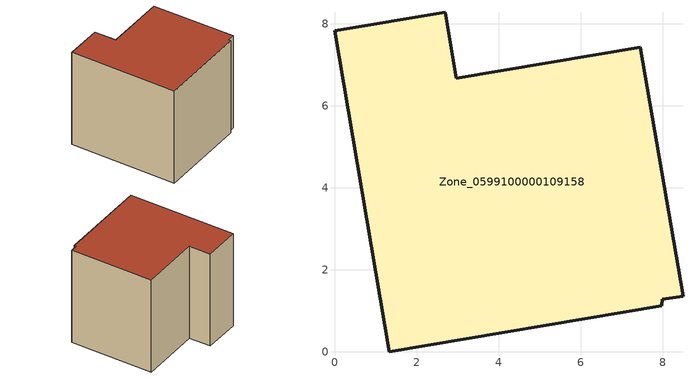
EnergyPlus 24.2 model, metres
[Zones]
Zone_0599100000109158
 floor ground (C_G): 8.5,1.35 7.99,1.27 7.98,1.12 1.33,0 0,7.83 2.7,8.28 2.97,6.67 7.45,7.42 z0
 wall outside (C_F): 8.5,1.35 7.45,7.42 2.97,6.67 2.7,8.28 0,7.83 1.33,0 7.98,1.12 7.99,1.27 8.5,1.35 z0:7.35
 roof outside (C_R): 7.99,1.27 8.5,1.35 7.45,7.42 2.97,6.67 2.7,8.28 0,7.83 1.33,0 7.98,1.12 z7.35
[BUILDING]
Pand.0599100000109158: North Axis=0; Terrain=City; Loads Convergence Tolerance Value=0.04; Temperature Convergence Tolerance Value=0.4; Solar Distribution=FullExterior; Maximum Number of Warmup Days=25; Minimum Number of Warmup Days=1
[Site:Location]
Rotterdam.The.Hague.AP_ZH_NLD Design_Conditions: Latitude=51.96; Longitude=4.45; Time Zone=1; Elevation=-4.5
[SITE:GROUNDTEMPERATURE:BUILDINGSURFACE]
18, 18, 18, 18, 18, 18, 18, 18, 18, 18, 18, 18
[MATERIAL] Thermal Absorptance=0.9; Solar Absorptance=0.7; Visible Absorptance=0.7
Name | Roughness | Thickness | Conductivity | Density | Specific Heat
G.TI.1946 | MediumSmooth | 0.15 | 1 | 540 | 1210
F.TI.1946 | Rough | 0.3 | 0.857143 | 1920 | 840
R.TI.1946 | MediumRough | 0.2 | 0.1 | 1500 | 1000
[CONSTRUCTION]
C_G: G.TI.1946
C_F: F.TI.1946
C_R: R.TI.1946
[ZONE]
Zone_0599100000109158: Type=1; Multiplier=1; Ceiling Height=Autocalculate; Volume=Autocalculate; Floor Area=autocalculate; Part of Total Floor Area=Yes
[ZONEINFILTRATION:DESIGNFLOWRATE]
Infil_Zone_0599100000109158: Zone or ZoneList or Space or SpaceList=Zone_0599100000109158; Schedule=AlwaysOn; Design Flow Rate Calculation Method=Flow/Area; Flow Rate per Floor Area=0.003; Constant Term Coefficient=1; Temperature Term Coefficient=0; Velocity Term Coefficient=0; Velocity Squared Term Coefficient=0
[HVACTEMPLATE:ZONE:IDEALLOADSAIRSYSTEM]
Zone_0599100000109158: Maximum Heating Supply Air Temperature=50; Minimum Cooling Supply Air Temperature=13; Maximum Heating Supply Air Humidity Ratio=0.0156; Minimum Cooling Supply Air Humidity Ratio=0.0077; Heating Limit=NoLimit; Cooling Limit=NoLimit; Dehumidification Control Type=ConstantSensibleHeatRatio; Cooling Sensible Heat Ratio=0.7; Dehumidification Setpoint=60; Humidification Control Type=None; Humidification Setpoint=30; Outdoor Air Method=None; Outdoor Air Flow Rate per Person=0.00944; Outdoor Air Flow Rate per Zone Floor Area=0; Outdoor Air Flow Rate per Zone=0; Demand Controlled Ventilation Type=None; Outdoor Air Economizer Type=NoEconomizer; Heat Recovery Type=None; Sensible Heat Recovery Effectiveness=0.7; Latent Heat Recovery Effectiveness=0.65
[ZONECONTROL:THERMOSTAT]
ThermostatControl_Zone_0599100000109158: Zone or ZoneList=Zone_0599100000109158; Control Type Schedule=DualSetpointControlType; Control 1=Thermostat_Zone_0599100000109158; Temperature Difference Between Cutout And Setpoint=0
[THERMOSTATSETPOINT:DUALSETPOINT]
Thermostat_Zone_0599100000109158: Heating Setpoint Temperature Schedule=HeatingSetpoint_Zone_0599100000109158; Cooling Setpoint Temperature Schedule=CoolingSetpoint_Zone_0599100000109158
[SCHEDULE:COMPACT]
HeatingSetpoint_Zone_0599100000109158: Through: 12/31, For: AllDays, Until: 24:00, 21
CoolingSetpoint_Zone_0599100000109158: Through: 12/31, For: AllDays, Until: 24:00, 24
DualSetpointControlType: Through: 12/31, For: AllDays, Until: 24:00, 4
AlwaysOn: Through: 12/31, For: AllDays, Until: 24:00, 1
